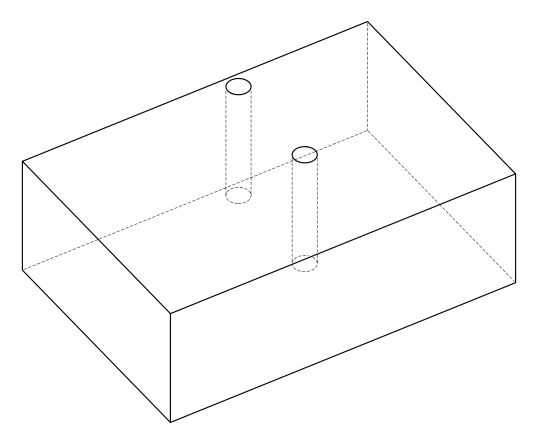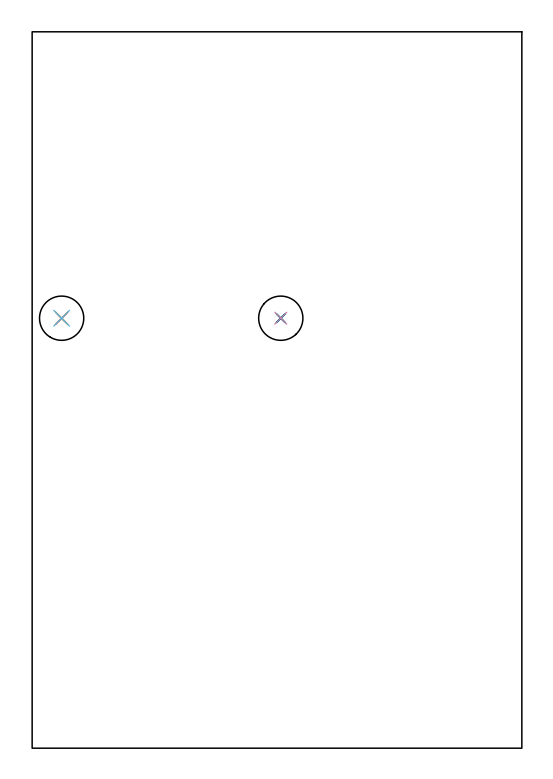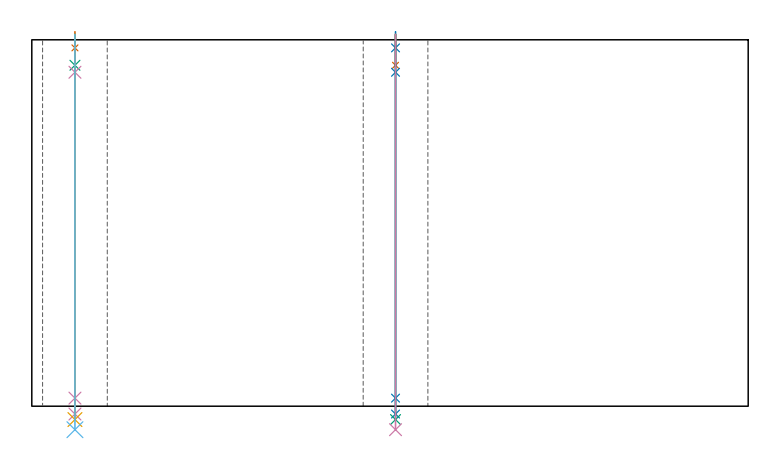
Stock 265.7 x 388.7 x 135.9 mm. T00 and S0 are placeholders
(PLAN: 10 operations, 8 tool changes, 3.7 min)
(1 SPOT_DRILL | STEP1HOLE | NXT0321_9005460120000 | 0.05 min | 184 mm3)
(2 SPOT_DRILL_1 | STEP1HOLE_1 | NXT0321_9005460120000 | 0.05 min | 183 mm3)
(3 DRILL_BLIND_HOLE_INTO_CENTER | STEP1HOLE | UGT0301_185 | 0.05 min | 183 mm3)
(4 GUN_DRILL_THROUGH_HOLE | STEP1HOLE | UGT0307_002 | 0.61 min | 3564 mm3)
(5 SPADE_DRILL_TO_ENLARGE_THROUGH_HOLE | STEP1HOLE | UGT0306_006 | 0.57 min | 21667 mm3)
(6 DRILL_TO_ENLARGE_THROUGH_HOLE | STEP1HOLE | UGT0301_057 | 0.59 min | 35824 mm3)
(7 DRILL_BLIND_HOLE_INTO_CENTER_1 | STEP1HOLE_1 | UGT0301_185 | 0.05 min | 180 mm3)
(8 GUN_DRILL_THROUGH_HOLE_1 | STEP1HOLE_1 | UGT0307_002 | 0.61 min | 3567 mm3)
(9 SPADE_DRILL_TO_ENLARGE_THROUGH_HOLE_1 | STEP1HOLE_1 | UGT0306_006 | 0.57 min | 21662 mm3)
(10 DRILL_TO_ENLARGE_THROUGH_HOLE_1 | STEP1HOLE_1 | UGT0301_057 | 0.59 min | 35832 mm3)
(TOOL NXT0321_9005460120000 | NC Spot Drill, 142deg, 12mm, Carbide, Uncoated | D12 PA142 FL30 Z2)
(TOOL UGT0301_185 | Twist Drill 6.3 mm | D6.3 PA118 FL61 Z2)
(TOOL UGT0307_002 | Gun Drill 6 mm | D6 PA130 FL24 Z1)
(TOOL UGT0306_006 | Spade Drill 15.5mm | D15.5 PA132 FL10 Z2)
(TOOL UGT0301_057 | Twist Drill 24 mm | D24 PA118 FL160 Z2)
(OP 1 SPOT_DRILL)
G17 G21 G94 G90
T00 M6
G54
G17 G0 G90 X16. Y233.3 S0 M3
G43 Z145.9 H0
G94 G81 G98 Z132.9 F250. R138.9
G80
M5
M2
(OP 2 SPOT_DRILL_1)
G17 G21 G94 G90
T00 M6
G54
G17 G0 G90 X134.9 Y233.3 S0 M3
G43 Z145.9 H0
G94 G81 G98 Z132.9 F250. R138.9
G80
M5
M2
(OP 3 DRILL_BLIND_HOLE_INTO_CENTER)
G17 G21 G94 G90
T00 M6
G54
G17 G0 G90 X16. Y233.3 S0 M3
G43 Z145.9 H0
G94 G81 G98 Z126.45 F250. R137.9
G80
M5
M2
(OP 4 GUN_DRILL_THROUGH_HOLE)
G17 G21 G94 G90
T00 M6
G54
G17 G0 G90 X16. Y233.3 M8
G43 Z145.9 H0
Z134.013
S716 M3
G94 G1 Z123.854 F125. M26
G4 X.084
Z3. F250.
G4 X.084
Z-2.899 F125.
G4 X.084
M5
M9
G0 Z134.013
Z145.9
M2
(OP 5 SPADE_DRILL_TO_ENLARGE_THROUGH_HOLE)
G17 G21 G94 G90
T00 M6
G54
G17 G0 G90 X16. Y233.3 S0 M3
G43 Z145.9 H0
G94 G73 G98 Z-4.951 F250. Q14.085 R137.9
G80
M5
M2
(OP 6 DRILL_TO_ENLARGE_THROUGH_HOLE)
G17 G21 G94 G90
T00 M6
G54
G17 G0 G90 X16. Y233.3 S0 M3
G43 Z145.9 H0
G94 G73 G98 Z-8.71 F250. Q20.659 R137.9
G80
M5
M2
(OP 7 DRILL_BLIND_HOLE_INTO_CENTER_1)
G17 G21 G94 G90
T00 M6
G54
G17 G0 G90 X134.9 Y233.3 S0 M3
G43 Z145.9 H0
G94 G81 G98 Z126.45 F250. R137.9
G80
M5
M2
(OP 8 GUN_DRILL_THROUGH_HOLE_1)
G17 G21 G94 G90
T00 M6
G54
G17 G0 G90 X134.9 Y233.3 M8
G43 Z145.9 H0
Z134.013
S716 M3
G94 G1 Z123.854 F125. M26
G4 X.084
Z3. F250.
G4 X.084
Z-2.899 F125.
G4 X.084
M5
M9
G0 Z134.013
Z145.9
M2
(OP 9 SPADE_DRILL_TO_ENLARGE_THROUGH_HOLE_1)
G17 G21 G94 G90
T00 M6
G54
G17 G0 G90 X134.9 Y233.3 S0 M3
G43 Z145.9 H0
G94 G73 G98 Z-4.951 F250. Q14.085 R137.9
G80
M5
M2
(OP 10 DRILL_TO_ENLARGE_THROUGH_HOLE_1)
G17 G21 G94 G90
T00 M6
G54
G17 G0 G90 X134.9 Y233.3 S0 M3
G43 Z145.9 H0
G94 G73 G98 Z-8.71 F250. Q20.659 R137.9
G80
M5
M2
